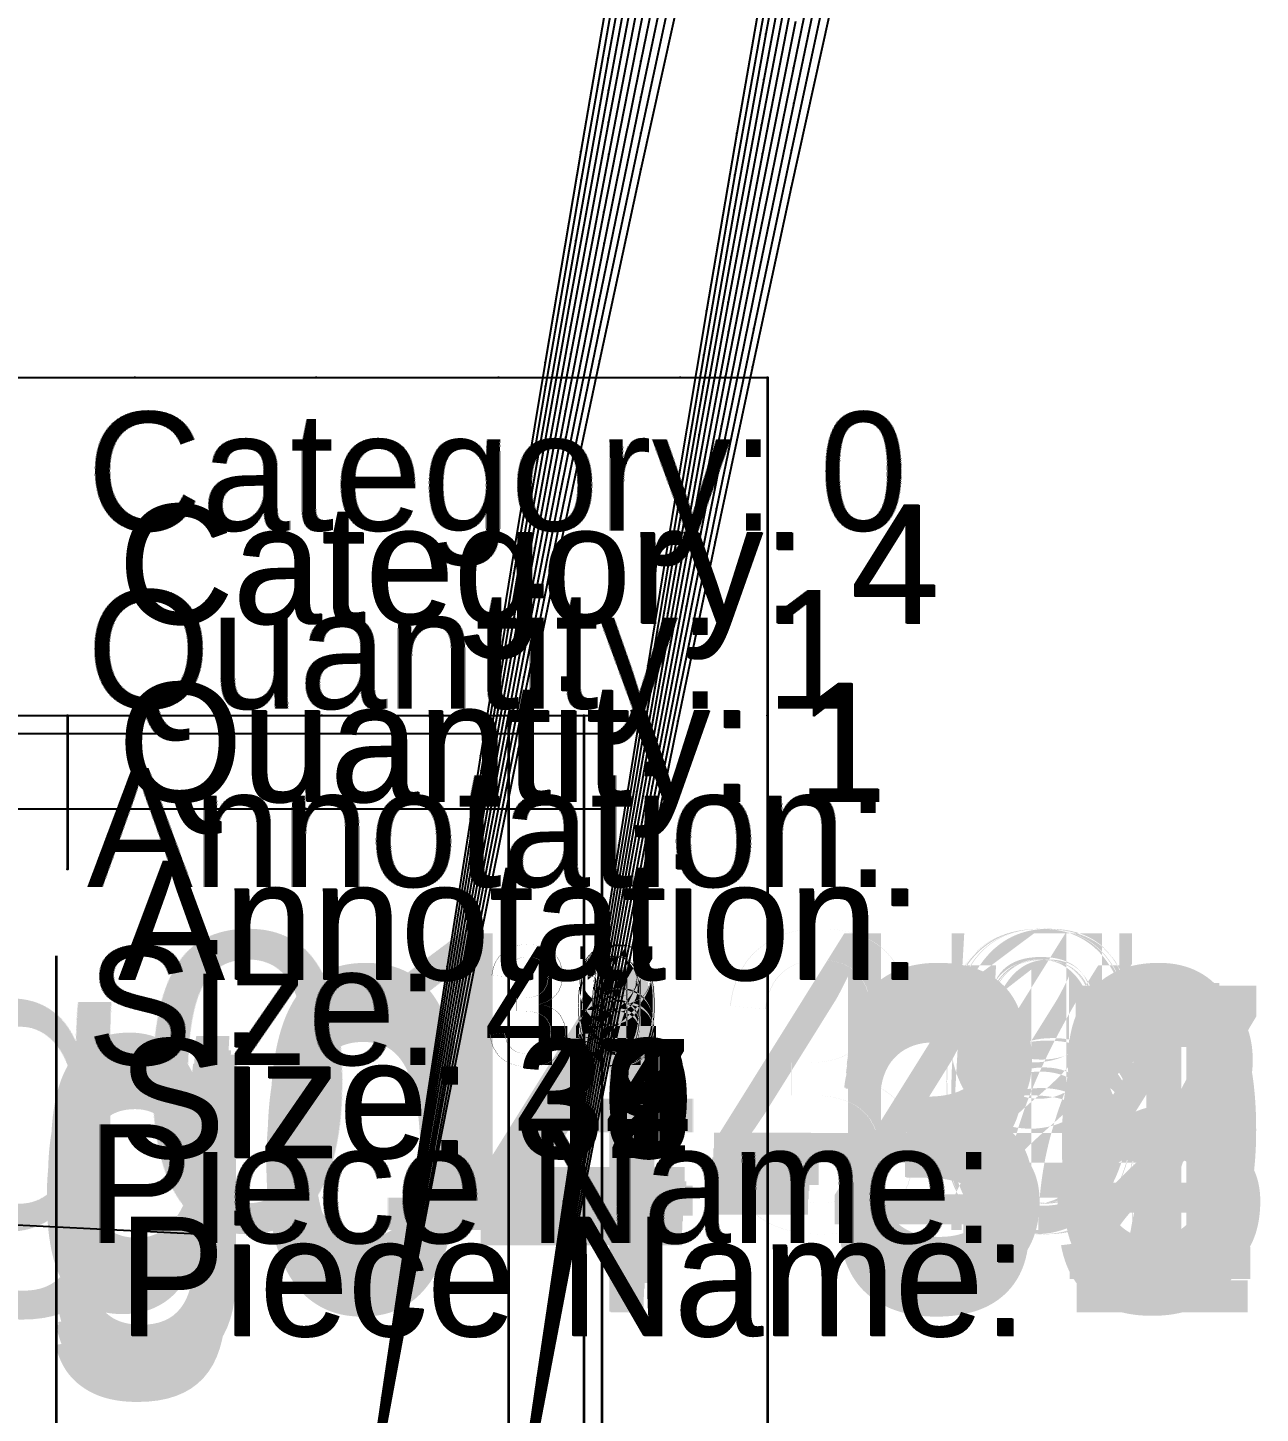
# Model space of a CAD drawing. Extents: x -2408 to 1029, y -526 to 2095.
# Drawn here: x 408.8 to 512.6, y 286.4 to 403.1 of the extents above; entities that cross this region are included whole.
import ezdxf

# ---------------------------------------------------------------- set-up
doc = ezdxf.new("R2010")
doc.units = 0
doc.layers.add('TEXT', color=7, linetype='Continuous')

# ---------------------------------------------------------------- blocks, each defined once
blk = doc.blocks.new(' -30')
at = {"layer": '1'}
for points in [[(363.353195, 456.552738), (363.353195, 471.61011), (363.353195, 486.88547), (363.353195, 502.272308), (363.353195, 518.003273), (363.353195, 533.55951), (363.353195, 546.451263), (378.931345, 546.451263), (394.208781, 546.451263), (409.447392, 546.451263), (424.724832, 546.451263), (440.002271, 546.451263), (455.366472, 546.451263), (470.657582, 546.451263), (478.035278, 546.451263), (478.035278, 518.003273), (478.035278, 400.671844)], [(55.553718, -57.041411), (52.400647, -71.40551), (49.123976, -86.499545), (45.992353, -101.231531), (42.847108, -116.353581), (39.802732, -131.2755), (36.776712, -146.421814), (33.872287, -161.336109), (31.001421, -176.512659), (28.294098, -191.275789), (25.59193, -206.483257), (23.03223, -221.307352), (20.468155, -236.538679), (17.963312, -251.779861), (15.506252, -267.084718)]]:
    blk.add_lwpolyline(points, dxfattribs=at)
at = {"layer": '14'}
blk.add_lwpolyline([(377.323189, 403.973846), (377.323189, 408.932402), (377.323189, 423.927417), (377.323189, 438.905732), (377.323189, 454.422286), (377.323189, 470.256091), (377.323189, 485.591955), (377.323189, 501.153591), (377.323189, 518.003273), (393.747366, 518.003273), (409.447385, 518.003273), (425.024157, 518.003273), (440.491062, 518.003273), (455.351366, 518.003273), (464.065285, 518.003273), (464.065285, 403.973846), (455.429185, 403.973846), (440.589007, 403.973846), (425.125706, 403.973846), (409.39983, 403.973846), (393.716719, 403.973846)], close=True, dxfattribs=at)
blk.add_lwpolyline([(43.310251, -53.584166), (39.721505, -69.858313), (36.244112, -85.989497), (32.995529, -101.350815), (29.413695, -118.63581), (26.177079, -134.609324), (22.873401, -151.324281), (19.584716, -168.470557), (16.44106, -185.459826), (13.388816, -202.552839), (10.512979, -219.172334), (7.845557, -235.02047), (5.418554, -249.799407), (2.933615, -265.292799)], dxfattribs=at)
at = {"layer": '2'}
for p in [(478.035278, 546.451263), (419.042473, 518.003273), (456.191292, 518.003273), (462.541275, 518.003273), (464.065285, 518.003273), (478.035278, 518.003273), (464.065285, 516.479263), (464.065285, 510.12928), (419.042473, 505.064163)]:
    blk.add_point(p, dxfattribs=at)
at = {"layer": '3'}
for p in [(424.724832, 546.451263), (440.002271, 546.451263), (455.366472, 546.451263), (470.657582, 546.451263), (425.024157, 518.003273), (440.491062, 518.003273), (455.351366, 518.003273), (424.34422, 516.479263), (439.746466, 516.479263), (454.656583, 516.479263), (423.789274, 510.12928), (439.135788, 510.12928), (454.134317, 510.12928), (39.721505, -69.858313), (52.400647, -71.40551), (36.244112, -85.989497), (49.123976, -86.499545), (32.995529, -101.350815), (45.992353, -101.231531), (42.847108, -116.353581), (29.413695, -118.63581), (39.802732, -131.2755), (26.177079, -134.609324), (36.776712, -146.421814), (22.873401, -151.324281), (33.872287, -161.336109), (19.584716, -168.470557)]:
    blk.add_point(p, dxfattribs=at)
at = {"layer": '7'}
for p, q in [((418.122406, 430.18486), (418.122406, 497.763252)), ((-24.008267, -158.213053), (3.509464, -159.577007))]:
    blk.add_line(p, q, dxfattribs=at)
at = {"layer": '8'}
for points in [[(419.042473, 518.003273), (419.042473, 505.064163)], [(456.191292, 518.003273), (456.191292, 403.973846)], [(462.541275, 518.003273), (462.541275, 403.973846)], [(377.323189, 516.479263), (393.313043, 516.479263), (408.85659, 516.479263), (424.34422, 516.479263), (439.746466, 516.479263), (454.656583, 516.479263), (464.065285, 516.479263)], [(377.323189, 510.12928), (392.852695, 510.12928), (408.260334, 510.12928), (423.789274, 510.12928), (439.135788, 510.12928), (454.134317, 510.12928), (464.065285, 510.12928)]]:
    blk.add_lwpolyline(points, dxfattribs=at)
at = {"layer": '1'}
for s, p in [('Category: 0', (420.694237, 533.561573)), ('Quantity: 1', (420.694237, 518.561573)), ('Annotation: ', (420.694237, 503.561573)), ('Size: 30', (420.694237, 488.561573)), ('Piece Name:  ', (420.694237, 473.561573)), ('Category: 4', (-4.19101, -108.154008)), ('Quantity: 1', (-4.19101, -123.154008)), ('Annotation: ', (-4.19101, -138.154008)), ('Size: 30', (-4.19101, -153.154008)), ('Piece Name:  ', (-4.19101, -168.154008))]:
    blk.add_text(s, height=10, dxfattribs=at).set_placement(p)
at = {"layer": 'TEXT', "color": 7}
for s, p in [('g01-30', (406.32, 474.66)), ('g04-30', (-11.23, -163.27))]:
    blk.add_text(s, height=25, dxfattribs=at).set_placement(p)
blk = doc.blocks.new(' -31')
at = {"layer": '1'}
for points in [[(363.353195, 456.552738), (363.353195, 471.61011), (363.353195, 486.88547), (363.353195, 502.272308), (363.353195, 518.003273), (363.353195, 533.55951), (363.353195, 546.451263), (378.931345, 546.451263), (394.208781, 546.451263), (409.447392, 546.451263), (424.724832, 546.451263), (440.002271, 546.451263), (455.366472, 546.451263), (470.657582, 546.451263), (478.035278, 546.451263), (478.035278, 518.003273), (478.035278, 400.671844)], [(55.572562, -53.537273), (52.414447, -68.264418), (49.233438, -83.265534), (46.084742, -98.431307), (43.032189, -113.459165), (40.081799, -128.259863), (37.142654, -143.310279), (34.267079, -158.406503), (31.475242, -173.485006), (28.75571, -188.638719), (26.130428, -203.747088), (23.578905, -218.868095), (21.128572, -233.770103), (18.698199, -248.910995), (16.335853, -263.973199)]]:
    blk.add_lwpolyline(points, dxfattribs=at)
at = {"layer": '14'}
blk.add_lwpolyline([(377.323189, 403.973846), (377.323189, 408.932402), (377.323189, 423.927417), (377.323189, 438.905732), (377.323189, 454.422286), (377.323189, 470.256091), (377.323189, 485.591955), (377.323189, 501.153591), (377.323189, 518.003273), (393.747366, 518.003273), (409.447385, 518.003273), (425.024157, 518.003273), (440.491062, 518.003273), (455.351366, 518.003273), (464.065285, 518.003273), (464.065285, 403.973846), (455.429185, 403.973846), (440.589007, 403.973846), (425.125706, 403.973846), (409.39983, 403.973846), (393.716719, 403.973846)], close=True, dxfattribs=at)
blk.add_lwpolyline([(43.325438, -50.078998), (39.718999, -66.82011), (36.22627, -83.413758), (32.964816, -99.215163), (29.899397, -114.353077), (26.672214, -130.625452), (23.366032, -147.713222), (20.063616, -165.297324), (16.89759, -182.771743), (13.819778, -200.403124), (10.915645, -217.598059), (8.216589, -234.050346), (5.754009, -249.453769), (3.221772, -265.690253)], dxfattribs=at)
at = {"layer": '2'}
for p in [(478.035278, 546.451263), (419.042473, 518.003273), (456.191292, 518.003273), (462.541275, 518.003273), (464.065285, 518.003273), (478.035278, 518.003273), (464.065285, 516.479263), (464.065285, 510.12928), (419.042473, 505.064163)]:
    blk.add_point(p, dxfattribs=at)
at = {"layer": '3'}
for p in [(424.724832, 546.451263), (440.002271, 546.451263), (455.366472, 546.451263), (470.657582, 546.451263), (425.024157, 518.003273), (440.491062, 518.003273), (455.351366, 518.003273), (424.34422, 516.479263), (439.746466, 516.479263), (454.656583, 516.479263), (423.789274, 510.12928), (439.135788, 510.12928), (454.134317, 510.12928), (39.718999, -66.82011), (52.414447, -68.264418), (36.22627, -83.413758), (49.233438, -83.265534), (46.084742, -98.431307), (32.964816, -99.215163), (29.899397, -114.353077), (43.032189, -113.459165), (40.081799, -128.259863), (26.672214, -130.625452), (37.142654, -143.310279), (23.366032, -147.713222), (34.267079, -158.406503), (20.063616, -165.297324), (31.475242, -173.485006)]:
    blk.add_point(p, dxfattribs=at)
at = {"layer": '7'}
for p, q in [((418.122406, 430.18486), (418.122406, 497.763252)), ((-24.008267, -158.213053), (3.509464, -159.577007))]:
    blk.add_line(p, q, dxfattribs=at)
at = {"layer": '8'}
for points in [[(419.042473, 518.003273), (419.042473, 505.064163)], [(456.191292, 518.003273), (456.191292, 403.973846)], [(462.541275, 518.003273), (462.541275, 403.973846)], [(377.323189, 516.479263), (393.313043, 516.479263), (408.85659, 516.479263), (424.34422, 516.479263), (439.746466, 516.479263), (454.656583, 516.479263), (464.065285, 516.479263)], [(377.323189, 510.12928), (392.852695, 510.12928), (408.260334, 510.12928), (423.789274, 510.12928), (439.135788, 510.12928), (454.134317, 510.12928), (464.065285, 510.12928)]]:
    blk.add_lwpolyline(points, dxfattribs=at)
at = {"layer": '1'}
for s, p in [('Category: 0', (420.694237, 533.561573)), ('Quantity: 1', (420.694237, 518.561573)), ('Annotation: ', (420.694237, 503.561573)), ('Size: 31', (420.694237, 488.561573)), ('Piece Name:  ', (420.694237, 473.561573)), ('Category: 4', (-4.208977, -108.146906)), ('Quantity: 1', (-4.208977, -123.146906)), ('Annotation: ', (-4.208977, -138.146906)), ('Size: 31', (-4.208977, -153.146906)), ('Piece Name:  ', (-4.208977, -168.146906))]:
    blk.add_text(s, height=10, dxfattribs=at).set_placement(p)
at = {"layer": 'TEXT', "color": 7}
for s, p in [('g01-31', (406.32, 474.66)), ('g04-31', (-11.61, -166.14))]:
    blk.add_text(s, height=25, dxfattribs=at).set_placement(p)
blk = doc.blocks.new(' -32')
at = {"layer": '1'}
for points in [[(363.353195, 456.552738), (363.353195, 471.61011), (363.353195, 486.88547), (363.353195, 502.272308), (363.353195, 518.003273), (363.353195, 533.55951), (363.353195, 546.451263), (378.931345, 546.451263), (394.208781, 546.451263), (409.447392, 546.451263), (424.724832, 546.451263), (440.002271, 546.451263), (455.366472, 546.451263), (470.657582, 546.451263), (478.035278, 546.451263), (478.035278, 518.003273), (478.035278, 400.671844)], [(55.591455, -50.033154), (52.598794, -64.305917), (49.461769, -79.427373), (46.462076, -94.182575), (43.449411, -109.329358), (40.53186, -124.282474), (37.630841, -139.451019), (34.788365, -154.672554), (32.028579, -169.867451), (29.358146, -185.041987), (26.765117, -200.266231), (24.31381, -215.087562), (21.858251, -230.334545), (19.52172, -245.201595), (17.178421, -260.466262)]]:
    blk.add_lwpolyline(points, dxfattribs=at)
at = {"layer": '14'}
blk.add_lwpolyline([(377.323189, 403.973846), (377.323189, 408.932402), (377.323189, 423.927417), (377.323189, 438.905732), (377.323189, 454.422286), (377.323189, 470.256091), (377.323189, 485.591955), (377.323189, 501.153591), (377.323189, 518.003273), (393.747366, 518.003273), (409.447385, 518.003273), (425.024157, 518.003273), (440.491062, 518.003273), (455.351366, 518.003273), (464.065285, 518.003273), (464.065285, 403.973846), (455.429185, 403.973846), (440.589007, 403.973846), (425.125706, 403.973846), (409.39983, 403.973846), (393.716719, 403.973846)], close=True, dxfattribs=at)
blk.add_lwpolyline([(43.340631, -46.57383), (39.716495, -63.781912), (36.20843, -80.83803), (32.934106, -97.079513), (29.857944, -112.638751), (26.62104, -129.363704), (23.306873, -146.926339), (20.546273, -161.965109), (17.890051, -176.872326), (15.271854, -192.053983), (12.76538, -207.033082), (9.930178, -224.484278), (7.312312, -241.067052), (4.942582, -256.466773)], dxfattribs=at)
at = {"layer": '2'}
for p in [(478.035278, 546.451263), (419.042473, 518.003273), (456.191292, 518.003273), (462.541275, 518.003273), (464.065285, 518.003273), (478.035278, 518.003273), (464.065285, 516.479263), (464.065285, 510.12928), (419.042473, 505.064163)]:
    blk.add_point(p, dxfattribs=at)
at = {"layer": '3'}
for p in [(424.724832, 546.451263), (440.002271, 546.451263), (455.366472, 546.451263), (470.657582, 546.451263), (425.024157, 518.003273), (440.491062, 518.003273), (455.351366, 518.003273), (424.34422, 516.479263), (439.746466, 516.479263), (454.656583, 516.479263), (423.789274, 510.12928), (439.135788, 510.12928), (454.134317, 510.12928), (39.716495, -63.781912), (52.598794, -64.305917), (49.461769, -79.427373), (36.20843, -80.83803), (46.462076, -94.182575), (32.934106, -97.079513), (43.449411, -109.329358), (29.857944, -112.638751), (40.53186, -124.282474), (26.62104, -129.363704), (37.630841, -139.451019), (23.306873, -146.926339), (34.788365, -154.672554), (20.546273, -161.965109), (32.028579, -169.867451)]:
    blk.add_point(p, dxfattribs=at)
at = {"layer": '7'}
for p, q in [((418.122406, 430.18486), (418.122406, 497.763252)), ((-24.008267, -158.213053), (3.509464, -159.577007))]:
    blk.add_line(p, q, dxfattribs=at)
at = {"layer": '8'}
for points in [[(419.042473, 518.003273), (419.042473, 505.064163)], [(456.191292, 518.003273), (456.191292, 403.973846)], [(462.541275, 518.003273), (462.541275, 403.973846)], [(377.323189, 516.479263), (393.313043, 516.479263), (408.85659, 516.479263), (424.34422, 516.479263), (439.746466, 516.479263), (454.656583, 516.479263), (464.065285, 516.479263)], [(377.323189, 510.12928), (392.852695, 510.12928), (408.260334, 510.12928), (423.789274, 510.12928), (439.135788, 510.12928), (454.134317, 510.12928), (464.065285, 510.12928)]]:
    blk.add_lwpolyline(points, dxfattribs=at)
at = {"layer": '1'}
for s, p in [('Category: 0', (420.694237, 533.561573)), ('Quantity: 1', (420.694237, 518.561573)), ('Annotation: ', (420.694237, 503.561573)), ('Size: 32', (420.694237, 488.561573)), ('Piece Name:  ', (420.694237, 473.561573)), ('Category: 4', (-4.225945, -108.140815)), ('Quantity: 1', (-4.225945, -123.140815)), ('Annotation: ', (-4.225945, -138.140815)), ('Size: 32', (-4.225945, -153.140815)), ('Piece Name:  ', (-4.225945, -168.140815))]:
    blk.add_text(s, height=10, dxfattribs=at).set_placement(p)
at = {"layer": 'TEXT', "color": 7}
for s, p in [('g01-32', (406.32, 474.66)), ('g04-32', (-11.34, -163.33))]:
    blk.add_text(s, height=25, dxfattribs=at).set_placement(p)
blk = doc.blocks.new(' -33')
at = {"layer": '1'}
for points in [[(363.353195, 456.552738), (363.353195, 471.61011), (363.353195, 486.88547), (363.353195, 502.272308), (363.353195, 518.003273), (363.353195, 533.55951), (363.353195, 546.451263), (378.931345, 546.451263), (394.208781, 546.451263), (409.447392, 546.451263), (424.724832, 546.451263), (440.002271, 546.451263), (455.366472, 546.451263), (470.657582, 546.451263), (478.035278, 546.451263), (478.035278, 518.003273), (478.035278, 400.671844)], [(55.610127, -46.528969), (52.572679, -61.329043), (49.499846, -76.472752), (46.518623, -91.477443), (43.569155, -106.645737), (40.676203, -121.806425), (37.835104, -136.995348), (35.108186, -151.914686), (32.401728, -167.128205), (29.81433, -182.135976), (27.269856, -197.377452), (24.858088, -212.262082), (22.451721, -227.525934), (20.136328, -242.583103), (17.843143, -257.864375)]]:
    blk.add_lwpolyline(points, dxfattribs=at)
at = {"layer": '14'}
blk.add_lwpolyline([(377.323189, 403.973846), (377.323189, 408.932402), (377.323189, 423.927417), (377.323189, 438.905732), (377.323189, 454.422286), (377.323189, 470.256091), (377.323189, 485.591955), (377.323189, 501.153591), (377.323189, 518.003273), (393.747366, 518.003273), (409.447385, 518.003273), (425.024157, 518.003273), (440.491062, 518.003273), (455.351366, 518.003273), (464.065285, 518.003273), (464.065285, 403.973846), (455.429185, 403.973846), (440.589007, 403.973846), (425.125706, 403.973846), (409.39983, 403.973846), (393.716719, 403.973846)], close=True, dxfattribs=at)
blk.add_lwpolyline([(43.355823, -43.068662), (39.713993, -60.743711), (36.625294, -76.080855), (33.396441, -92.420466), (30.344342, -108.168777), (27.11849, -125.170213), (24.358295, -140.0522), (21.584626, -155.375388), (18.846213, -170.94472), (16.239558, -186.263238), (13.687068, -201.751676), (11.258799, -216.919608), (8.533448, -234.434907), (6.042324, -250.896558), (3.815622, -265.981572)], dxfattribs=at)
at = {"layer": '2'}
for p in [(478.035278, 546.451263), (419.042473, 518.003273), (456.191292, 518.003273), (462.541275, 518.003273), (464.065285, 518.003273), (478.035278, 518.003273), (464.065285, 516.479263), (464.065285, 510.12928), (419.042473, 505.064163)]:
    blk.add_point(p, dxfattribs=at)
at = {"layer": '3'}
for p in [(424.724832, 546.451263), (440.002271, 546.451263), (455.366472, 546.451263), (470.657582, 546.451263), (425.024157, 518.003273), (440.491062, 518.003273), (455.351366, 518.003273), (424.34422, 516.479263), (439.746466, 516.479263), (454.656583, 516.479263), (423.789274, 510.12928), (439.135788, 510.12928), (454.134317, 510.12928), (39.713993, -60.743711), (52.572679, -61.329043), (36.625294, -76.080855), (49.499846, -76.472752), (46.518623, -91.477443), (33.396441, -92.420466), (43.569155, -106.645737), (30.344342, -108.168777), (40.676203, -121.806425), (27.11849, -125.170213), (37.835104, -136.995348), (24.358295, -140.0522), (35.108186, -151.914686), (21.584626, -155.375388), (32.401728, -167.128205), (18.846213, -170.94472)]:
    blk.add_point(p, dxfattribs=at)
at = {"layer": '7'}
for p, q in [((418.122406, 430.18486), (418.122406, 497.763252)), ((-24.008267, -158.213053), (3.509464, -159.577007))]:
    blk.add_line(p, q, dxfattribs=at)
at = {"layer": '8'}
for points in [[(419.042473, 518.003273), (419.042473, 505.064163)], [(456.191292, 518.003273), (456.191292, 403.973846)], [(462.541275, 518.003273), (462.541275, 403.973846)], [(377.323189, 516.479263), (393.313043, 516.479263), (408.85659, 516.479263), (424.34422, 516.479263), (439.746466, 516.479263), (454.656583, 516.479263), (464.065285, 516.479263)], [(377.323189, 510.12928), (392.852695, 510.12928), (408.260334, 510.12928), (423.789274, 510.12928), (439.135788, 510.12928), (454.134317, 510.12928), (464.065285, 510.12928)]]:
    blk.add_lwpolyline(points, dxfattribs=at)
at = {"layer": '1'}
for s, p in [('Category: 0', (420.694237, 533.561573)), ('Quantity: 1', (420.694237, 518.561573)), ('Annotation: ', (420.694237, 503.561573)), ('Size: 33', (420.694237, 488.561573)), ('Piece Name:  ', (420.694237, 473.561573)), ('Category: 4', (-4.241109, -108.132156)), ('Quantity: 1', (-4.241109, -123.132156)), ('Annotation: ', (-4.241109, -138.132156)), ('Size: 33', (-4.241109, -153.132156)), ('Piece Name:  ', (-4.241109, -168.132156))]:
    blk.add_text(s, height=10, dxfattribs=at).set_placement(p)
at = {"layer": 'TEXT', "color": 7}
for s, p in [('g01-33', (406.32, 474.66)), ('g04-33', (-10.72, -163.65))]:
    blk.add_text(s, height=25, dxfattribs=at).set_placement(p)
blk = doc.blocks.new(' -34')
at = {"layer": '1'}
for points in [[(363.353195, 456.552738), (363.353195, 471.61011), (363.353195, 486.88547), (363.353195, 502.272308), (363.353195, 518.003273), (363.353195, 533.55951), (363.353195, 546.451263), (378.931345, 546.451263), (394.208781, 546.451263), (409.447392, 546.451263), (424.724832, 546.451263), (440.002271, 546.451263), (455.366472, 546.451263), (470.657582, 546.451263), (478.035278, 546.451263), (478.035278, 518.003273), (478.035278, 400.671844)], [(52.73952, -57.404285), (49.778041, -72.298983), (46.85886, -87.280642), (44.014208, -102.198145), (41.231518, -117.066064), (38.488397, -132.00255), (35.78345, -147.059952), (33.164421, -162.018732), (30.6374, -176.888243), (28.17123, -191.872962), (25.747429, -207.056014), (23.418537, -222.062692), (21.142327, -237.126687), (18.928284, -252.150665), (16.762541, -267.181782)]]:
    blk.add_lwpolyline(points, dxfattribs=at)
at = {"layer": '14'}
blk.add_lwpolyline([(377.323189, 403.973846), (377.323189, 408.932402), (377.323189, 423.927417), (377.323189, 438.905732), (377.323189, 454.422286), (377.323189, 470.256091), (377.323189, 485.591955), (377.323189, 501.153591), (377.323189, 518.003273), (393.747366, 518.003273), (409.447385, 518.003273), (425.024157, 518.003273), (440.491062, 518.003273), (455.351366, 518.003273), (464.065285, 518.003273), (464.065285, 403.973846), (455.429185, 403.973846), (440.589007, 403.973846), (425.125706, 403.973846), (409.39983, 403.973846), (393.716719, 403.973846)], close=True, dxfattribs=at)
blk.add_lwpolyline([(40.044639, -56.033036), (36.609257, -73.447561), (33.367567, -90.218267), (30.304626, -106.381818), (27.068834, -123.83125), (24.301558, -139.105118), (21.522348, -154.831496), (18.780343, -170.810154), (16.17239, -186.531044), (13.620712, -202.42595), (11.195059, -217.991651), (8.912557, -233.036375), (6.386618, -250.132365), (4.121054, -265.870668)], dxfattribs=at)
at = {"layer": '2'}
for p in [(478.035278, 546.451263), (419.042473, 518.003273), (456.191292, 518.003273), (462.541275, 518.003273), (464.065285, 518.003273), (478.035278, 518.003273), (464.065285, 516.479263), (464.065285, 510.12928), (419.042473, 505.064163)]:
    blk.add_point(p, dxfattribs=at)
at = {"layer": '3'}
for p in [(424.724832, 546.451263), (440.002271, 546.451263), (455.366472, 546.451263), (470.657582, 546.451263), (425.024157, 518.003273), (440.491062, 518.003273), (455.351366, 518.003273), (424.34422, 516.479263), (439.746466, 516.479263), (454.656583, 516.479263), (423.789274, 510.12928), (439.135788, 510.12928), (454.134317, 510.12928), (49.778041, -72.298983), (36.609257, -73.447561), (46.85886, -87.280642), (33.367567, -90.218267), (44.014208, -102.198145), (30.304626, -106.381818), (41.231518, -117.066064), (27.068834, -123.83125), (38.488397, -132.00255), (24.301558, -139.105118), (35.78345, -147.059952), (21.522348, -154.831496), (33.164421, -162.018732), (18.780343, -170.810154)]:
    blk.add_point(p, dxfattribs=at)
at = {"layer": '7'}
for p, q in [((418.122406, 430.18486), (418.122406, 497.763252)), ((-24.008267, -158.213053), (3.509464, -159.577007))]:
    blk.add_line(p, q, dxfattribs=at)
at = {"layer": '8'}
for points in [[(419.042473, 518.003273), (419.042473, 505.064163)], [(456.191292, 518.003273), (456.191292, 403.973846)], [(462.541275, 518.003273), (462.541275, 403.973846)], [(377.323189, 516.479263), (393.313043, 516.479263), (408.85659, 516.479263), (424.34422, 516.479263), (439.746466, 516.479263), (454.656583, 516.479263), (464.065285, 516.479263)], [(377.323189, 510.12928), (392.852695, 510.12928), (408.260334, 510.12928), (423.789274, 510.12928), (439.135788, 510.12928), (454.134317, 510.12928), (464.065285, 510.12928)]]:
    blk.add_lwpolyline(points, dxfattribs=at)
at = {"layer": '1'}
for s, p in [('Category: 0', (420.694237, 533.561573)), ('Quantity: 1', (420.694237, 518.561573)), ('Annotation: ', (420.694237, 503.561573)), ('Size: 34', (420.694237, 488.561573)), ('Piece Name:  ', (420.694237, 473.561573)), ('Category: 4', (-4.255736, -108.120382)), ('Quantity: 1', (-4.255736, -123.120382)), ('Annotation: ', (-4.255736, -138.120382)), ('Size: 34', (-4.255736, -153.120382)), ('Piece Name:  ', (-4.255736, -168.120382))]:
    blk.add_text(s, height=10, dxfattribs=at).set_placement(p)
at = {"layer": 'TEXT', "color": 7}
for s, p in [('g01-34', (406.32, 474.66)), ('g04-34', (-11.42, -163.4))]:
    blk.add_text(s, height=25, dxfattribs=at).set_placement(p)
blk = doc.blocks.new(' -35')
at = {"layer": '1'}
for points in [[(363.353195, 456.552738), (363.353195, 471.61011), (363.353195, 486.88547), (363.353195, 502.272308), (363.353195, 518.003273), (363.353195, 533.55951), (363.353195, 546.451263), (378.931345, 546.451263), (394.208781, 546.451263), (409.447392, 546.451263), (424.724832, 546.451263), (440.002271, 546.451263), (455.366472, 546.451263), (470.657582, 546.451263), (478.035278, 546.451263), (478.035278, 518.003273), (478.035278, 400.671844)], [(52.844687, -53.75072), (49.963104, -68.536078), (47.10185, -83.520919), (44.333822, -98.328026), (41.556536, -113.460255), (38.886031, -128.285221), (36.208045, -143.475716), (33.655547, -158.321491), (31.118014, -173.519019), (28.712998, -188.389392), (26.325745, -203.609995), (24.056845, -218.501739), (21.862068, -233.299969), (19.641177, -248.66026), (17.534241, -263.575783)]]:
    blk.add_lwpolyline(points, dxfattribs=at)
at = {"layer": '14'}
blk.add_lwpolyline([(377.323189, 403.973846), (377.323189, 408.932402), (377.323189, 423.927417), (377.323189, 438.905732), (377.323189, 454.422286), (377.323189, 470.256091), (377.323189, 485.591955), (377.323189, 501.153591), (377.323189, 518.003273), (393.747366, 518.003273), (409.447385, 518.003273), (425.024157, 518.003273), (440.491062, 518.003273), (455.351366, 518.003273), (464.065285, 518.003273), (464.065285, 403.973846), (455.429185, 403.973846), (440.589007, 403.973846), (425.125706, 403.973846), (409.39983, 403.973846), (393.716719, 403.973846)], close=True, dxfattribs=at)
blk.add_lwpolyline([(40.043662, -52.951803), (37.02161, -68.57567), (33.828265, -85.406051), (30.791464, -101.730565), (27.568443, -119.432863), (24.802116, -134.981179), (22.015477, -151.034428), (19.258082, -167.387174), (16.629262, -183.51531), (14.054839, -199.860696), (11.604896, -215.907465), (9.296204, -231.459032), (7.145537, -246.318757), (4.796939, -262.960416)], dxfattribs=at)
at = {"layer": '2'}
for p in [(478.035278, 546.451263), (419.042473, 518.003273), (456.191292, 518.003273), (462.541275, 518.003273), (464.065285, 518.003273), (478.035278, 518.003273), (464.065285, 516.479263), (464.065285, 510.12928), (419.042473, 505.064163)]:
    blk.add_point(p, dxfattribs=at)
at = {"layer": '3'}
for p in [(424.724832, 546.451263), (440.002271, 546.451263), (455.366472, 546.451263), (470.657582, 546.451263), (425.024157, 518.003273), (440.491062, 518.003273), (455.351366, 518.003273), (424.34422, 516.479263), (439.746466, 516.479263), (454.656583, 516.479263), (423.789274, 510.12928), (439.135788, 510.12928), (454.134317, 510.12928), (37.02161, -68.57567), (49.963104, -68.536078), (47.10185, -83.520919), (33.828265, -85.406051), (44.333822, -98.328026), (30.791464, -101.730565), (41.556536, -113.460255), (27.568443, -119.432863), (38.886031, -128.285221), (24.802116, -134.981179), (36.208045, -143.475716), (22.015477, -151.034428), (33.655547, -158.321491), (19.258082, -167.387174), (31.118014, -173.519019)]:
    blk.add_point(p, dxfattribs=at)
at = {"layer": '7'}
for p, q in [((418.122406, 430.18486), (418.122406, 497.763252)), ((-24.008267, -158.213053), (3.509464, -159.577007))]:
    blk.add_line(p, q, dxfattribs=at)
at = {"layer": '8'}
for points in [[(419.042473, 518.003273), (419.042473, 505.064163)], [(456.191292, 518.003273), (456.191292, 403.973846)], [(462.541275, 518.003273), (462.541275, 403.973846)], [(377.323189, 516.479263), (393.313043, 516.479263), (408.85659, 516.479263), (424.34422, 516.479263), (439.746466, 516.479263), (454.656583, 516.479263), (464.065285, 516.479263)], [(377.323189, 510.12928), (392.852695, 510.12928), (408.260334, 510.12928), (423.789274, 510.12928), (439.135788, 510.12928), (454.134317, 510.12928), (464.065285, 510.12928)]]:
    blk.add_lwpolyline(points, dxfattribs=at)
at = {"layer": '1'}
for s, p in [('Category: 0', (420.694237, 533.561573)), ('Quantity: 1', (420.694237, 518.561573)), ('Annotation: ', (420.694237, 503.561573)), ('Size: 35', (420.694237, 488.561573)), ('Piece Name:  ', (420.694237, 473.561573)), ('Category: 4', (-4.269614, -108.114896)), ('Quantity: 1', (-4.269614, -123.114896)), ('Annotation: ', (-4.269614, -138.114896)), ('Size: 35', (-4.269614, -153.114896)), ('Piece Name:  ', (-4.269614, -168.114896))]:
    blk.add_text(s, height=10, dxfattribs=at).set_placement(p)
at = {"layer": 'TEXT', "color": 7}
for s, p in [('g01-35', (406.32, 474.66)), ('g04-35', (-11.72, -166.07))]:
    blk.add_text(s, height=25, dxfattribs=at).set_placement(p)
blk = doc.blocks.new(' -36')
at = {"layer": '1'}
for points in [[(363.353195, 456.552738), (363.353195, 471.61011), (363.353195, 486.88547), (363.353195, 502.272308), (363.353195, 518.003273), (363.353195, 533.55951), (363.353195, 546.451263), (378.931345, 546.451263), (394.208781, 546.451263), (409.447392, 546.451263), (424.724832, 546.451263), (440.002271, 546.451263), (455.366472, 546.451263), (470.657582, 546.451263), (478.035278, 546.451263), (478.035278, 518.003273), (478.035278, 400.671844)], [(52.774807, -50.995878), (49.889371, -66.110893), (47.093293, -81.064029), (44.322403, -96.200531), (41.607931, -111.30506), (38.935045, -126.45913), (36.319101, -141.613858), (33.764812, -156.788407), (31.305343, -171.832824), (28.897705, -187.031336), (26.559378, -202.258481), (24.291024, -217.478387), (22.12355, -232.428315), (19.970033, -247.664884), (17.866428, -262.908425)]]:
    blk.add_lwpolyline(points, dxfattribs=at)
at = {"layer": '14'}
blk.add_lwpolyline([(377.323189, 403.973846), (377.323189, 408.932402), (377.323189, 423.927417), (377.323189, 438.905732), (377.323189, 454.422286), (377.323189, 470.256091), (377.323189, 485.591955), (377.323189, 501.153591), (377.323189, 518.003273), (393.747366, 518.003273), (409.447385, 518.003273), (425.024157, 518.003273), (440.491062, 518.003273), (455.351366, 518.003273), (464.065285, 518.003273), (464.065285, 403.973846), (455.429185, 403.973846), (440.589007, 403.973846), (425.125706, 403.973846), (409.39983, 403.973846), (393.716719, 403.973846)], close=True, dxfattribs=at)
blk.add_lwpolyline([(40.042686, -49.870573), (37.007367, -65.886242), (33.80124, -83.138451), (30.753515, -99.871875), (28.068428, -114.910471), (25.304529, -130.719051), (22.511782, -147.087029), (19.740151, -163.803816), (17.090703, -180.331549), (14.493383, -197.121681), (12.019141, -213.645721), (9.684391, -229.702255), (7.505557, -245.089814), (5.119883, -262.388199)], dxfattribs=at)
at = {"layer": '2'}
for p in [(478.035278, 546.451263), (419.042473, 518.003273), (456.191292, 518.003273), (462.541275, 518.003273), (464.065285, 518.003273), (478.035278, 518.003273), (464.065285, 516.479263), (464.065285, 510.12928), (419.042473, 505.064163)]:
    blk.add_point(p, dxfattribs=at)
at = {"layer": '3'}
for p in [(424.724832, 546.451263), (440.002271, 546.451263), (455.366472, 546.451263), (470.657582, 546.451263), (425.024157, 518.003273), (440.491062, 518.003273), (455.351366, 518.003273), (424.34422, 516.479263), (439.746466, 516.479263), (454.656583, 516.479263), (423.789274, 510.12928), (439.135788, 510.12928), (454.134317, 510.12928), (37.007367, -65.886242), (49.889371, -66.110893), (47.093293, -81.064029), (33.80124, -83.138451), (44.322403, -96.200531), (30.753515, -99.871875), (41.607931, -111.30506), (28.068428, -114.910471), (38.935045, -126.45913), (25.304529, -130.719051), (36.319101, -141.613858), (22.511782, -147.087029), (33.764812, -156.788407), (19.740151, -163.803816), (31.305343, -171.832824)]:
    blk.add_point(p, dxfattribs=at)
at = {"layer": '7'}
for p, q in [((418.122406, 430.18486), (418.122406, 497.763252)), ((-24.008267, -158.213053), (3.509464, -159.577007))]:
    blk.add_line(p, q, dxfattribs=at)
at = {"layer": '8'}
for points in [[(419.042473, 518.003273), (419.042473, 505.064163)], [(456.191292, 518.003273), (456.191292, 403.973846)], [(462.541275, 518.003273), (462.541275, 403.973846)], [(377.323189, 516.479263), (393.313043, 516.479263), (408.85659, 516.479263), (424.34422, 516.479263), (439.746466, 516.479263), (454.656583, 516.479263), (464.065285, 516.479263)], [(377.323189, 510.12928), (392.852695, 510.12928), (408.260334, 510.12928), (423.789274, 510.12928), (439.135788, 510.12928), (454.134317, 510.12928), (464.065285, 510.12928)]]:
    blk.add_lwpolyline(points, dxfattribs=at)
at = {"layer": '1'}
for s, p in [('Category: 0', (420.694237, 533.561573)), ('Quantity: 1', (420.694237, 518.561573)), ('Annotation: ', (420.694237, 503.561573)), ('Size: 36', (420.694237, 488.561573)), ('Piece Name:  ', (420.694237, 473.561573)), ('Category: 4', (-4.283047, -108.107388)), ('Quantity: 1', (-4.283047, -123.107388)), ('Annotation: ', (-4.283047, -138.107388)), ('Size: 36', (-4.283047, -153.107388)), ('Piece Name:  ', (-4.283047, -168.107388))]:
    blk.add_text(s, height=10, dxfattribs=at).set_placement(p)
at = {"layer": 'TEXT', "color": 7}
for s, p in [('g01-36', (406.32, 474.66)), ('g04-36', (-11.57, -164.85))]:
    blk.add_text(s, height=25, dxfattribs=at).set_placement(p)
blk = doc.blocks.new(' -37')
at = {"layer": '1'}
for points in [[(363.353195, 456.552738), (363.353195, 471.61011), (363.353195, 486.88547), (363.353195, 502.272308), (363.353195, 518.003273), (363.353195, 533.55951), (363.353195, 546.451263), (378.931345, 546.451263), (394.208781, 546.451263), (409.447392, 546.451263), (424.724832, 546.451263), (440.002271, 546.451263), (455.366472, 546.451263), (470.657582, 546.451263), (478.035278, 546.451263), (478.035278, 518.003273), (478.035278, 400.671844)], [(52.88021, -47.327234), (50.074734, -62.303112), (47.338859, -77.203698), (44.64328, -92.199798), (41.986578, -107.255889), (39.385266, -122.268588), (36.823153, -137.365751), (34.332813, -152.39731), (31.917978, -167.386059), (29.566758, -182.439997), (27.285612, -197.504728), (25.054684, -212.689494), (22.900884, -227.772931), (20.828694, -242.668798), (18.778541, -257.766653)]]:
    blk.add_lwpolyline(points, dxfattribs=at)
at = {"layer": '14'}
blk.add_lwpolyline([(377.323189, 403.973846), (377.323189, 408.932402), (377.323189, 423.927417), (377.323189, 438.905732), (377.323189, 454.422286), (377.323189, 470.256091), (377.323189, 485.591955), (377.323189, 501.153591), (377.323189, 518.003273), (393.747366, 518.003273), (409.447385, 518.003273), (425.024157, 518.003273), (440.491062, 518.003273), (455.351366, 518.003273), (464.065285, 518.003273), (464.065285, 403.973846), (455.429185, 403.973846), (440.589007, 403.973846), (425.125706, 403.973846), (409.39983, 403.973846), (393.716719, 403.973846)], close=True, dxfattribs=at)
blk.add_lwpolyline([(40.041705, -46.789342), (36.993118, -63.196825), (33.774211, -80.870858), (30.715561, -98.013203), (28.02194, -113.419096), (25.250465, -129.613555), (22.451511, -146.38083), (19.675459, -163.505107), (17.023798, -180.4354), (14.426467, -197.634143), (11.954161, -214.560019), (9.622944, -231.006763), (7.448891, -246.768041), (5.448068, -261.637589)], dxfattribs=at)
at = {"layer": '2'}
for p in [(478.035278, 546.451263), (419.042473, 518.003273), (456.191292, 518.003273), (462.541275, 518.003273), (464.065285, 518.003273), (478.035278, 518.003273), (464.065285, 516.479263), (464.065285, 510.12928), (419.042473, 505.064163)]:
    blk.add_point(p, dxfattribs=at)
at = {"layer": '3'}
for p in [(424.724832, 546.451263), (440.002271, 546.451263), (455.366472, 546.451263), (470.657582, 546.451263), (425.024157, 518.003273), (440.491062, 518.003273), (455.351366, 518.003273), (424.34422, 516.479263), (439.746466, 516.479263), (454.656583, 516.479263), (423.789274, 510.12928), (439.135788, 510.12928), (454.134317, 510.12928), (50.074734, -62.303112), (36.993118, -63.196825), (47.338859, -77.203698), (33.774211, -80.870858), (44.64328, -92.199798), (30.715561, -98.013203), (41.986578, -107.255889), (28.02194, -113.419096), (39.385266, -122.268588), (25.250465, -129.613555), (36.823153, -137.365751), (22.451511, -146.38083), (34.332813, -152.39731), (19.675459, -163.505107), (31.917978, -167.386059)]:
    blk.add_point(p, dxfattribs=at)
at = {"layer": '7'}
for p, q in [((418.122406, 430.18486), (418.122406, 497.763252)), ((-24.008267, -158.213053), (3.509464, -159.577007))]:
    blk.add_line(p, q, dxfattribs=at)
at = {"layer": '8'}
for points in [[(419.042473, 518.003273), (419.042473, 505.064163)], [(456.191292, 518.003273), (456.191292, 403.973846)], [(462.541275, 518.003273), (462.541275, 403.973846)], [(377.323189, 516.479263), (393.313043, 516.479263), (408.85659, 516.479263), (424.34422, 516.479263), (439.746466, 516.479263), (454.656583, 516.479263), (464.065285, 516.479263)], [(377.323189, 510.12928), (392.852695, 510.12928), (408.260334, 510.12928), (423.789274, 510.12928), (439.135788, 510.12928), (454.134317, 510.12928), (464.065285, 510.12928)]]:
    blk.add_lwpolyline(points, dxfattribs=at)
at = {"layer": '1'}
for s, p in [('Category: 0', (420.694237, 533.561573)), ('Quantity: 1', (420.694237, 518.561573)), ('Annotation: ', (420.694237, 503.561573)), ('Size: 37', (420.694237, 488.561573)), ('Piece Name:  ', (420.694237, 473.561573)), ('Category: 4', (-4.295907, -108.102234)), ('Quantity: 1', (-4.295907, -123.102234)), ('Annotation: ', (-4.295907, -138.102234)), ('Size: 37', (-4.295907, -153.102234)), ('Piece Name:  ', (-4.295907, -168.102234))]:
    blk.add_text(s, height=10, dxfattribs=at).set_placement(p)
at = {"layer": 'TEXT', "color": 7}
for s, p in [('g01-37', (406.32, 474.66)), ('g04-37', (-10.85, -163.63))]:
    blk.add_text(s, height=25, dxfattribs=at).set_placement(p)
blk = doc.blocks.new(' -38')
at = {"layer": '1'}
for points in [[(363.353195, 456.552738), (363.353195, 471.61011), (363.353195, 486.88547), (363.353195, 502.272308), (363.353195, 518.003273), (363.353195, 533.55951), (363.353195, 546.451263), (378.931345, 546.451263), (394.208781, 546.451263), (409.447392, 546.451263), (424.724832, 546.451263), (440.002271, 546.451263), (455.366472, 546.451263), (470.657582, 546.451263), (478.035278, 546.451263), (478.035278, 518.003273), (478.035278, 400.671844)], [(52.984824, -43.641252), (50.259485, -58.458695), (47.585293, -73.286116), (44.965339, -88.122595), (42.393509, -102.952028), (39.862871, -117.80398), (37.329448, -132.976589), (34.90376, -147.846083), (32.483047, -163.092282), (30.189243, -177.982696), (27.962779, -192.883327), (25.769479, -208.018841), (23.669796, -222.93785), (21.614176, -237.940779), (19.617969, -252.873958), (17.624889, -268.128991)]]:
    blk.add_lwpolyline(points, dxfattribs=at)
at = {"layer": '14'}
blk.add_lwpolyline([(377.323189, 403.973846), (377.323189, 408.932402), (377.323189, 423.927417), (377.323189, 438.905732), (377.323189, 454.422286), (377.323189, 470.256091), (377.323189, 485.591955), (377.323189, 501.153591), (377.323189, 518.003273), (393.747366, 518.003273), (409.447385, 518.003273), (425.024157, 518.003273), (440.491062, 518.003273), (455.351366, 518.003273), (464.065285, 518.003273), (464.065285, 403.973846), (455.429185, 403.973846), (440.589007, 403.973846), (425.125706, 403.973846), (409.39983, 403.973846), (393.716719, 403.973846)], close=True, dxfattribs=at)
blk.add_lwpolyline([(40.040729, -43.708109), (36.978875, -60.507395), (34.234742, -75.848798), (31.204347, -93.116177), (28.523666, -108.701411), (25.755927, -125.138021), (22.951926, -142.205006), (20.162448, -159.681437), (17.490212, -177.002815), (14.869366, -194.640734), (12.372345, -212.041258), (10.014866, -228.993255), (7.812654, -245.285543), (5.781424, -260.707009)], dxfattribs=at)
at = {"layer": '2'}
for p in [(478.035278, 546.451263), (419.042473, 518.003273), (456.191292, 518.003273), (462.541275, 518.003273), (464.065285, 518.003273), (478.035278, 518.003273), (464.065285, 516.479263), (464.065285, 510.12928), (419.042473, 505.064163)]:
    blk.add_point(p, dxfattribs=at)
at = {"layer": '3'}
for p in [(424.724832, 546.451263), (440.002271, 546.451263), (455.366472, 546.451263), (470.657582, 546.451263), (425.024157, 518.003273), (440.491062, 518.003273), (455.351366, 518.003273), (424.34422, 516.479263), (439.746466, 516.479263), (454.656583, 516.479263), (423.789274, 510.12928), (439.135788, 510.12928), (454.134317, 510.12928), (50.259485, -58.458695), (36.978875, -60.507395), (47.585293, -73.286116), (34.234742, -75.848798), (44.965339, -88.122595), (31.204347, -93.116177), (42.393509, -102.952028), (28.523666, -108.701411), (39.862871, -117.80398), (25.755927, -125.138021), (37.329448, -132.976589), (22.951926, -142.205006), (34.90376, -147.846083), (20.162448, -159.681437), (32.483047, -163.092282)]:
    blk.add_point(p, dxfattribs=at)
at = {"layer": '7'}
for p, q in [((418.122406, 430.18486), (418.122406, 497.763252)), ((-24.008267, -158.213053), (3.509464, -159.577007))]:
    blk.add_line(p, q, dxfattribs=at)
at = {"layer": '8'}
for points in [[(419.042473, 518.003273), (419.042473, 505.064163)], [(456.191292, 518.003273), (456.191292, 403.973846)], [(462.541275, 518.003273), (462.541275, 403.973846)], [(377.323189, 516.479263), (393.313043, 516.479263), (408.85659, 516.479263), (424.34422, 516.479263), (439.746466, 516.479263), (454.656583, 516.479263), (464.065285, 516.479263)], [(377.323189, 510.12928), (392.852695, 510.12928), (408.260334, 510.12928), (423.789274, 510.12928), (439.135788, 510.12928), (454.134317, 510.12928), (464.065285, 510.12928)]]:
    blk.add_lwpolyline(points, dxfattribs=at)
at = {"layer": '1'}
for s, p in [('Category: 0', (420.694237, 533.561573)), ('Quantity: 1', (420.694237, 518.561573)), ('Annotation: ', (420.694237, 503.561573)), ('Size: 38', (420.694237, 488.561573)), ('Piece Name:  ', (420.694237, 473.561573)), ('Category: 4', (-4.308007, -108.096981)), ('Quantity: 1', (-4.308007, -123.096981)), ('Annotation: ', (-4.308007, -138.096981)), ('Size: 38', (-4.308007, -153.096981)), ('Piece Name:  ', (-4.308007, -168.096981))]:
    blk.add_text(s, height=10, dxfattribs=at).set_placement(p)
at = {"layer": 'TEXT', "color": 7}
for s, p in [('g01-38', (406.32, 474.66)), ('g04-38', (-11.51, -164.14))]:
    blk.add_text(s, height=25, dxfattribs=at).set_placement(p)
blk = doc.blocks.new(' -39')
at = {"layer": '1'}
for points in [[(363.353195, 456.552738), (363.353195, 471.61011), (363.353195, 486.88547), (363.353195, 502.272308), (363.353195, 518.003273), (363.353195, 533.55951), (363.353195, 546.451263), (378.931345, 546.451263), (394.208781, 546.451263), (409.447392, 546.451263), (424.724832, 546.451263), (440.002271, 546.451263), (455.366472, 546.451263), (470.657582, 546.451263), (478.035278, 546.451263), (478.035278, 518.003273), (478.035278, 400.671844)], [(50.267, -55.553389), (47.651943, -70.336328), (45.027809, -85.481846), (42.466879, -100.527354), (39.932174, -115.688061), (37.4396, -130.904942), (35.01103, -146.083049), (32.675678, -161.074401), (30.377139, -176.272744), (28.147139, -191.481311), (26.008003, -206.535359), (23.907784, -221.762385), (21.883158, -236.846901), (19.888271, -252.088035), (17.968527, -267.102695)]]:
    blk.add_lwpolyline(points, dxfattribs=at)
at = {"layer": '14'}
blk.add_lwpolyline([(377.323189, 403.973846), (377.323189, 408.932402), (377.323189, 423.927417), (377.323189, 438.905732), (377.323189, 454.422286), (377.323189, 470.256091), (377.323189, 485.591955), (377.323189, 501.153591), (377.323189, 518.003273), (393.747366, 518.003273), (409.447385, 518.003273), (425.024157, 518.003273), (440.491062, 518.003273), (455.351366, 518.003273), (464.065285, 518.003273), (464.065285, 403.973846), (455.429185, 403.973846), (440.589007, 403.973846), (425.125706, 403.973846), (409.39983, 403.973846), (393.716719, 403.973846)], close=True, dxfattribs=at)
blk.add_lwpolyline([(37.38976, -55.420508), (34.691014, -70.7531), (31.691209, -88.121501), (29.025229, -103.868366), (26.262827, -120.531458), (23.455213, -137.884586), (20.653582, -155.701641), (17.961579, -173.404931), (15.316965, -191.47496), (12.79512, -209.344985), (10.411413, -226.79901), (8.181215, -243.621022), (6.11989, -259.595076)], dxfattribs=at)
at = {"layer": '2'}
for p in [(478.035278, 546.451263), (419.042473, 518.003273), (456.191292, 518.003273), (462.541275, 518.003273), (464.065285, 518.003273), (478.035278, 518.003273), (464.065285, 516.479263), (464.065285, 510.12928), (419.042473, 505.064163)]:
    blk.add_point(p, dxfattribs=at)
at = {"layer": '3'}
for p in [(424.724832, 546.451263), (440.002271, 546.451263), (455.366472, 546.451263), (470.657582, 546.451263), (425.024157, 518.003273), (440.491062, 518.003273), (455.351366, 518.003273), (424.34422, 516.479263), (439.746466, 516.479263), (454.656583, 516.479263), (423.789274, 510.12928), (439.135788, 510.12928), (454.134317, 510.12928), (34.691014, -70.7531), (47.651943, -70.336328), (45.027809, -85.481846), (31.691209, -88.121501), (42.466879, -100.527354), (29.025229, -103.868366), (39.932174, -115.688061), (26.262827, -120.531458), (37.4396, -130.904942), (23.455213, -137.884586), (35.01103, -146.083049), (20.653582, -155.701641), (32.675678, -161.074401), (17.961579, -173.404931)]:
    blk.add_point(p, dxfattribs=at)
at = {"layer": '7'}
for p, q in [((418.122406, 430.18486), (418.122406, 497.763252)), ((-24.008267, -158.213053), (3.509464, -159.577007))]:
    blk.add_line(p, q, dxfattribs=at)
at = {"layer": '8'}
for points in [[(419.042473, 518.003273), (419.042473, 505.064163)], [(456.191292, 518.003273), (456.191292, 403.973846)], [(462.541275, 518.003273), (462.541275, 403.973846)], [(377.323189, 516.479263), (393.313043, 516.479263), (408.85659, 516.479263), (424.34422, 516.479263), (439.746466, 516.479263), (454.656583, 516.479263), (464.065285, 516.479263)], [(377.323189, 510.12928), (392.852695, 510.12928), (408.260334, 510.12928), (423.789274, 510.12928), (439.135788, 510.12928), (454.134317, 510.12928), (464.065285, 510.12928)]]:
    blk.add_lwpolyline(points, dxfattribs=at)
at = {"layer": '1'}
for s, p in [('Category: 0', (420.694237, 533.561573)), ('Quantity: 1', (420.694237, 518.561573)), ('Annotation: ', (420.694237, 503.561573)), ('Size: 39', (420.694237, 488.561573)), ('Piece Name:  ', (420.694237, 473.561573)), ('Category: 4', (-4.31915, -108.092958)), ('Quantity: 1', (-4.31915, -123.092958)), ('Annotation: ', (-4.31915, -138.092958)), ('Size: 39', (-4.31915, -153.092958)), ('Piece Name:  ', (-4.31915, -168.092958))]:
    blk.add_text(s, height=10, dxfattribs=at).set_placement(p)
at = {"layer": 'TEXT', "color": 7}
for s, p in [('g01-39', (406.32, 474.66)), ('g04-39', (-11.37, -162.07))]:
    blk.add_text(s, height=25, dxfattribs=at).set_placement(p)
blk = doc.blocks.new(' -40')
at = {"layer": '1'}
for points in [[(363.353195, 456.552738), (363.353195, 471.61011), (363.353195, 486.88547), (363.353195, 502.272308), (363.353195, 518.003273), (363.353195, 533.55951), (363.353195, 546.451263), (378.931345, 546.451263), (394.208781, 546.451263), (409.447392, 546.451263), (424.724832, 546.451263), (440.002271, 546.451263), (455.366472, 546.451263), (470.657582, 546.451263), (478.035278, 546.451263), (478.035278, 518.003273), (478.035278, 400.671844)], [(50.451268, -51.651565), (47.813688, -66.815778), (45.266479, -81.771443), (42.768042, -96.702894), (40.306391, -111.672857), (37.871254, -126.777085), (35.508939, -141.763068), (33.205199, -156.758162), (30.982556, -171.647), (28.807646, -186.66135), (26.709159, -201.604125), (24.661107, -216.636269), (22.677641, -231.607982), (20.734908, -246.654071), (18.837424, -261.705962)]]:
    blk.add_lwpolyline(points, dxfattribs=at)
at = {"layer": '14'}
blk.add_lwpolyline([(377.323189, 403.973846), (377.323189, 408.932402), (377.323189, 423.927417), (377.323189, 438.905732), (377.323189, 454.422286), (377.323189, 470.256091), (377.323189, 485.591955), (377.323189, 501.153591), (377.323189, 518.003273), (393.747366, 518.003273), (409.447385, 518.003273), (425.024157, 518.003273), (440.491062, 518.003273), (455.351366, 518.003273), (464.065285, 518.003273), (464.065285, 403.973846), (455.429185, 403.973846), (440.589007, 403.973846), (425.125706, 403.973846), (409.39983, 403.973846), (393.716719, 403.973846)], close=True, dxfattribs=at)
blk.add_lwpolyline([(37.377281, -52.676448), (34.667677, -68.358352), (31.656846, -86.122264), (28.982064, -102.227541), (26.211654, -119.269694), (23.397233, -137.017386), (20.590417, -155.239275), (17.8953, -173.344523), (15.249801, -191.824505), (12.729156, -210.099647), (10.348387, -227.949103), (8.122508, -245.152048), (6.066547, -261.487586)], dxfattribs=at)
at = {"layer": '2'}
for p in [(478.035278, 546.451263), (419.042473, 518.003273), (456.191292, 518.003273), (462.541275, 518.003273), (464.065285, 518.003273), (478.035278, 518.003273), (464.065285, 516.479263), (464.065285, 510.12928), (419.042473, 505.064163)]:
    blk.add_point(p, dxfattribs=at)
at = {"layer": '3'}
for p in [(424.724832, 546.451263), (440.002271, 546.451263), (455.366472, 546.451263), (470.657582, 546.451263), (425.024157, 518.003273), (440.491062, 518.003273), (455.351366, 518.003273), (424.34422, 516.479263), (439.746466, 516.479263), (454.656583, 516.479263), (423.789274, 510.12928), (439.135788, 510.12928), (454.134317, 510.12928), (47.813688, -66.815778), (34.667677, -68.358352), (45.266479, -81.771443), (31.656846, -86.122264), (42.768042, -96.702894), (28.982064, -102.227541), (40.306391, -111.672857), (26.211654, -119.269694), (37.871254, -126.777085), (23.397233, -137.017386), (35.508939, -141.763068), (20.590417, -155.239275), (33.205199, -156.758162), (30.982556, -171.647), (17.8953, -173.344523)]:
    blk.add_point(p, dxfattribs=at)
at = {"layer": '7'}
for p, q in [((418.122406, 430.18486), (418.122406, 497.763252)), ((-24.008267, -158.213053), (3.509464, -159.577007))]:
    blk.add_line(p, q, dxfattribs=at)
at = {"layer": '8'}
for points in [[(419.042473, 518.003273), (419.042473, 505.064163)], [(456.191292, 518.003273), (456.191292, 403.973846)], [(462.541275, 518.003273), (462.541275, 403.973846)], [(377.323189, 516.479263), (393.313043, 516.479263), (408.85659, 516.479263), (424.34422, 516.479263), (439.746466, 516.479263), (454.656583, 516.479263), (464.065285, 516.479263)], [(377.323189, 510.12928), (392.852695, 510.12928), (408.260334, 510.12928), (423.789274, 510.12928), (439.135788, 510.12928), (454.134317, 510.12928), (464.065285, 510.12928)]]:
    blk.add_lwpolyline(points, dxfattribs=at)
at = {"layer": '1'}
for s, p in [('Category: 0', (420.694237, 533.561573)), ('Quantity: 1', (420.694237, 518.561573)), ('Annotation: ', (420.694237, 503.561573)), ('Size: 40', (420.694237, 488.561573)), ('Piece Name:  ', (420.694237, 473.561573)), ('Category: 4', (-4.330187, -108.087808)), ('Quantity: 1', (-4.330187, -123.087808)), ('Annotation: ', (-4.330187, -138.087808)), ('Size: 40', (-4.330187, -153.087808)), ('Piece Name:  ', (-4.330187, -168.087808))]:
    blk.add_text(s, height=10, dxfattribs=at).set_placement(p)
at = {"layer": 'TEXT', "color": 7}
for s, p in [('g01-40', (406.32, 474.66)), ('g04-40', (-11.62, -164.38))]:
    blk.add_text(s, height=25, dxfattribs=at).set_placement(p)

msp = doc.modelspace()

# ---------------------------------------------------------------- block references
at = {"layer": '1'}
for name, p in [(' -32', (420.69429, 460.98861)), (' -34', (420.69429, 460.98861)), (' -36', (420.69429, 460.98861)), (' -38', (420.69429, 460.98861)), (' -33', (420.69429, 460.98861)), (' -35', (420.69429, 460.98861)), (' -37', (420.69429, 460.98861)), (' -39', (420.69429, 460.98861)), (' -31', (420.69429, 460.98861)), (' -30', (420.69429, 460.98861)), (' -40', (420.69429, 460.98861)), (' -32', (-6.918598, -172.870121)), (' -38', (-6.951881, -172.870051)), (' -36', (-6.940789, -172.870126)), (' -34', (-6.929678, -172.869999)), (' -39', (-6.957418, -172.869929)), (' -37', (-6.946326, -172.869989)), (' -35', (-6.935229, -172.87)), (' -33', (-6.924133, -172.870029)), (' -31', (-6.913053, -172.870221)), (' -30', (-6.907502, -172.870213)), (' -40', (-6.962963, -172.869906))]:
    msp.add_blockref(name, p, dxfattribs=at)

doc.saveas('drawing.dxf')
